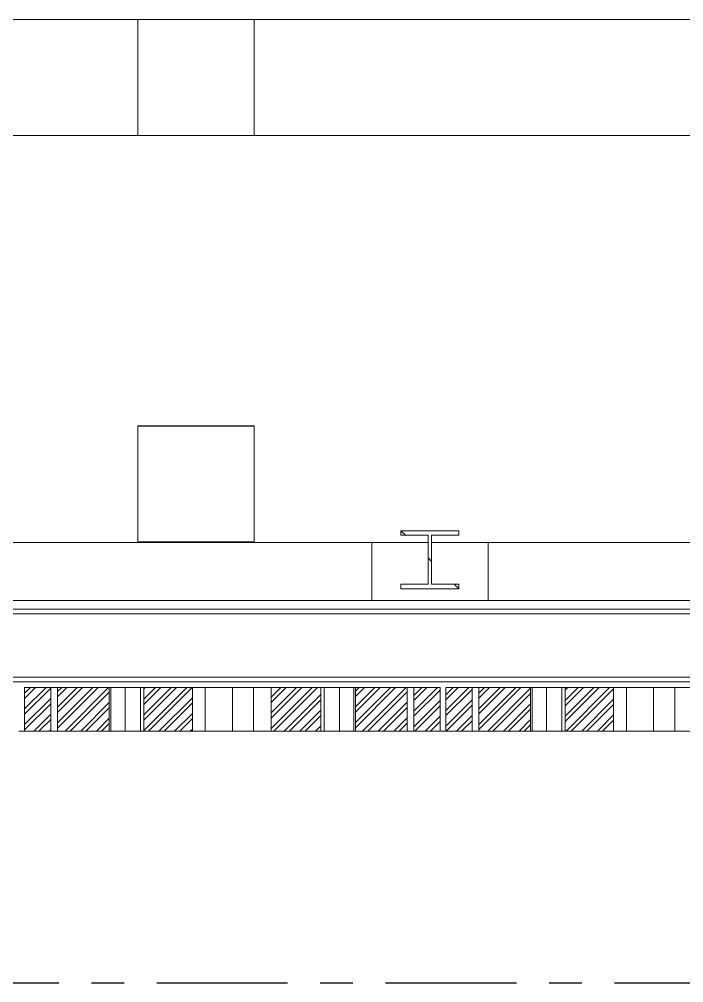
# Model space of a CAD drawing. Header units: millimetres. Extents: x -153298 to 620751, y -313239 to 250031.
# Drawn here: x 56379 to 57522, y 167802 to 169460 of the extents above; entities that cross this region are included whole.
import ezdxf
from ezdxf.enums import TextEntityAlignment as Align

# ---------------------------------------------------------------- set-up
doc = ezdxf.new("R2010")
doc.units = ezdxf.units.MM
for name, pattern in [('CENTER', [2, 1.25, -0.25, 0.25, -0.25]), ('TA_GL_000.90000', [2.475, 0.9, -0.225, 0.225, -0.225, 0.9]), ('XKITLINE00', [0])]:
    doc.linetypes.add(name, pattern=pattern)
for name, color, linetype in [('000 - 0_SYM_DWG_GRIDLINE_MAIN_COLOR_251', 251, 'Continuous'), ('000 - 0_SYM_DWG_SLOPE-SYM_TEXT_COLOR_3', 3, 'Continuous'), ('000 - EXISTING_BUILDING_MAIN_COLOR_251', 251, 'Continuous'), ('000 - EXISTING_CONCRETE_MAIN_COLOR_1', 1, 'Continuous'), ('000 - EXISTING_STEEL-STRUCTURE_MAIN_COLOR_1', 1, 'Continuous'), ('000 - GRID', 251, 'CENTER')]:
    doc.layers.add(name, color=color, linetype=linetype)
doc.layers.add('Part', color=2, linetype='Continuous', lineweight=0)
doc.styles.add('ARIAL', font='arial.ttf')
doc.styles.add('TA', font='', dxfattribs={"height": 4.5})
doc.styles.get('TA').set_extended_font_data('Cordia New')

# ---------------------------------------------------------------- blocks, each defined once
blk = doc.blocks.new('*A229228')
at = {"layer": 'Part', "linetype": 'XKITLINE00', "lineweight": 0}
for p, q in [((648.482375, 138.675979), (648.418375, 138.739979)), ((648.418375, 138.739979), (648.418375, 138.739979)), ((648.842375, 138.315979), (648.794375, 138.363979)), ((649.218375, 137.939979), (649.154375, 138.003979))]:
    blk.add_line(p, q, dxfattribs=at)
blk = doc.blocks.new('*A21332053')
at = {"layer": '000 - EXISTING_STEEL-STRUCTURE_MAIN_COLOR_1', "linetype": 'XKITLINE00', "lineweight": 0}
for p, q in [((660.55843, 137.659979), (541.43843, 137.659979)), ((541.43843, 137.595979), (660.55843, 137.595979)), ((637.398431, 136.723979), (660.55843, 136.723979)), ((637.398431, 136.659979), (660.55843, 136.659979))]:
    blk.add_line(p, q, dxfattribs=at)
blk = doc.blocks.new('*A21372057')
at = {"layer": '000 - EXISTING_CONCRETE_MAIN_COLOR_1', "linetype": 'XKITLINE00', "lineweight": 0}
for p, q in [((638.198408, 137.779979), (648.01832, 137.779979)), ((649.61832, 137.779979), (654.398426, 137.779979))]:
    blk.add_line(p, q, dxfattribs=at)
blk = doc.blocks.new('*A21462066')
at = {"layer": '000 - EXISTING_CONCRETE_MAIN_COLOR_1', "linetype": 'XKITLINE00', "lineweight": 0}
for p, q in [((636.798396, 145.779979), (654.398516, 145.781308)), ((636.798396, 145.779979), (636.798517, 144.179979)), ((654.398516, 145.781308), (654.398637, 144.181308)), ((636.798517, 144.179979), (654.398637, 144.181308))]:
    blk.add_line(p, q, dxfattribs=at)
blk = doc.blocks.new('*A21472067')
at = {"layer": '000 - EXISTING_CONCRETE_MAIN_COLOR_1', "linetype": 'XKITLINE00', "lineweight": 0}
for p, q in [((636.798426, 139.779979), (636.798426, 145.779973)), ((654.398426, 145.779973), (636.798426, 145.779973)), ((654.398426, 138.576512), (654.398426, 145.779973)), ((638.198408, 138.576512), (648.794375, 138.576512)), ((648.842375, 138.576512), (654.398426, 138.576512))]:
    blk.add_line(p, q, dxfattribs=at)
blk = doc.blocks.new('*A21482068')
at = {"layer": 'Part', "linetype": 'XKITLINE00', "lineweight": 0}
for p, q in [((648.01832, 138.576512), (648.01832, 137.77998)), ((649.61832, 137.77998), (649.61832, 138.576512)), ((648.01832, 137.77998), (649.61832, 137.77998))]:
    blk.add_line(p, q, dxfattribs=at)
blk = doc.blocks.new('*A25062426')
at = {"layer": '000 - EXISTING_CONCRETE_MAIN_COLOR_1', "linetype": 'XKITLINE00', "lineweight": 0}
for p, q in [((646.398592, 140.179994), (644.798592, 140.179994)), ((644.798592, 140.179994), (644.798592, 138.579994)), ((646.398592, 138.579994), (646.398592, 140.179994)), ((644.798592, 138.579994), (646.398592, 138.579994))]:
    blk.add_line(p, q, dxfattribs=at)
blk = doc.blocks.new('*A25272447')
at = {"layer": 'Part', "linetype": 'XKITLINE00', "lineweight": 0}
for p, q in [((649.218375, 138.739979), (648.418375, 138.739979)), ((648.418375, 138.739979), (648.418375, 138.675979)), ((648.418375, 138.675979), (648.794375, 138.675979)), ((648.794375, 138.675979), (648.794375, 138.003979)), ((648.842375, 138.675979), (649.218375, 138.675979)), ((648.842375, 138.003979), (648.842375, 138.675979)), ((649.218375, 138.675979), (649.218375, 138.739979)), ((648.794375, 138.003979), (648.418375, 138.003979)), ((648.418375, 138.003979), (648.418375, 137.939979)), ((649.218375, 138.003979), (648.842375, 138.003979)), ((649.218375, 137.939979), (649.218375, 138.003979)), ((648.418375, 137.939979), (649.218375, 137.939979))]:
    blk.add_line(p, q, dxfattribs=at)
blk = doc.blocks.new('*A25292449')
at = {"layer": '000 - EXISTING_CONCRETE_MAIN_COLOR_1', "linetype": 'XKITLINE00', "lineweight": 0}
for p, q in [((644.798761, 138.585792), (644.798761, 140.185792)), ((644.798761, 140.185792), (646.398761, 140.185792)), ((646.398761, 140.185792), (646.398761, 138.585792)), ((646.398761, 138.585792), (644.798761, 138.585792))]:
    blk.add_line(p, q, dxfattribs=at)
blk = doc.blocks.new('*A25332453')
at = {"layer": '000 - EXISTING_CONCRETE_MAIN_COLOR_1', "linetype": 'XKITLINE00', "lineweight": 0}
for p, q in [((644.798457, 144.180003), (644.798457, 145.780003)), ((644.798457, 145.780003), (646.398457, 145.780003)), ((646.398457, 145.780003), (646.398457, 144.180003)), ((646.398457, 144.180003), (644.798457, 144.180003))]:
    blk.add_line(p, q, dxfattribs=at)
blk = doc.blocks.new('A$C388c5e98')
at = {"layer": '000 - EXISTING_BUILDING_MAIN_COLOR_251'}
h = blk.add_hatch(dxfattribs=at)
h.set_pattern_fill('ANSI32', color=256, scale=2, style=0)
h.paths.add_polyline_path([(12895, -275), (12895, -350), (12850, -350), (12850, -275)], flags=17)
h = blk.add_hatch(dxfattribs=at)
h.set_pattern_fill('ANSI32', color=256, scale=2, style=0)
h.paths.add_polyline_path([(12995.8, -275), (12995.8, -350), (12906.8, -350), (12906.8, -275)], flags=17)
h = blk.add_hatch(dxfattribs=at)
h.set_pattern_fill('ANSI32', color=256, scale=2, style=0)
h.paths.add_polyline_path([(13138.7, -275), (13138.7, -350), (13055.4, -350), (13055.4, -275)], flags=17)
h = blk.add_hatch(dxfattribs=at)
h.set_pattern_fill('ANSI32', color=256, scale=2, style=0)
h.paths.add_polyline_path([(13359.7, -275), (13359.7, -350), (13274.4, -350), (13274.4, -275)], flags=17)
h = blk.add_hatch(dxfattribs=at)
h.set_pattern_fill('ANSI32', color=256, scale=2, style=0)
h.paths.add_polyline_path([(13508.2, -275), (13508.2, -350), (13419.2, -350), (13419.2, -275)], flags=17)
h = blk.add_hatch(dxfattribs=at)
h.set_pattern_fill('ANSI32', color=256, scale=2, style=0)
h.paths.add_polyline_path([(13565, -275), (13565, -350), (13520, -350), (13520, -275)], flags=17)
h = blk.add_hatch(dxfattribs=at)
h.set_pattern_fill('ANSI32', color=256, scale=2, style=0)
h.paths.add_polyline_path([(13620, -275), (13620, -350), (13575, -350), (13575, -275)], flags=17)
h = blk.add_hatch(dxfattribs=at)
h.set_pattern_fill('ANSI32', color=256, scale=2, style=0)
h.paths.add_polyline_path([(13720.8, -275), (13720.8, -350), (13631.8, -350), (13631.8, -275)], flags=17)
h = blk.add_hatch(dxfattribs=at)
h.set_pattern_fill('ANSI32', color=256, scale=2, style=0)
h.paths.add_polyline_path([(13863.7, -275), (13863.7, -350), (13780.4, -350), (13780.4, -275)], flags=17)
at = {"layer": '000 - EXISTING_BUILDING_MAIN_COLOR_251', "linetype": 'XKITLINE00', "lineweight": 0}
for p, q in [((13565, -275), (12850, -275)), ((12850, -350), (12850, -275)), ((12895, -350), (12895, -275)), ((12906.8, -350), (12906.8, -275)), ((12995.8, -350), (12995.8, -275)), ((12998.3, -350), (12998.3, -275)), ((13022.9, -350), (13022.9, -275)), ((13049.5, -350), (13049.5, -275)), ((13055.4, -350), (13055.4, -275)), ((13138.7, -350), (13138.7, -275)), ((13160.5, -350), (13160.5, -275)), ((13207.5, -350), (13207.5, -275)), ((13244.1, -350), (13244.1, -275)), ((13274.4, -350), (13274.4, -275)), ((13359.7, -350), (13359.7, -275)), ((13365.5, -350), (13365.5, -275)), ((13392.1, -350), (13392.1, -275)), ((13416.7, -350), (13416.7, -275)), ((13419.2, -350), (13419.2, -275)), ((13508.2, -350), (13508.2, -275)), ((13520, -350), (13520, -275)), ((13565, -350), (13565, -275)), ((14290, -275), (13575, -275)), ((13575, -350), (13575, -275)), ((13620, -350), (13620, -275)), ((13631.8, -350), (13631.8, -275)), ((13720.8, -350), (13720.8, -275)), ((13723.3, -350), (13723.3, -275)), ((13747.9, -350), (13747.9, -275)), ((13774.5, -350), (13774.5, -275)), ((13780.4, -350), (13780.4, -275)), ((13863.7, -350), (13863.7, -275)), ((13885.5, -350), (13885.5, -275)), ((13932.5, -350), (13932.5, -275)), ((13969.1, -350), (13969.1, -275)), ((12840, -350), (12850, -350)), ((13565, -350), (12850, -350)), ((13565, -350), (13575, -350)), ((14290, -350), (13575, -350))]:
    blk.add_line(p, q, dxfattribs=at)
blk = doc.blocks.new('W-1-PP19-ST-ENT1-1_20260610-023014_UPPF_ST')
at = {"lineweight": 0, "xscale": 125, "yscale": 125, "zscale": 125}
for name in ['*A229228', '*A25272447', '*A21482068']:
    blk.add_blockref(name, (-56249.8, -16564.5), dxfattribs=at)
at = {"color": 6}
blk.add_blockref('A$C388c5e98', (11305, 783), dxfattribs=at)
at = {"layer": '000 - EXISTING_CONCRETE_MAIN_COLOR_1', "lineweight": 0, "xscale": 125, "yscale": 125, "zscale": 125}
for name in ['*A21462066', '*A21472067', '*A25332453', '*A21372057', '*A25292449', '*A25062426']:
    blk.add_blockref(name, (-56249.8, -16564.5), dxfattribs=at)
at = {"layer": '000 - EXISTING_STEEL-STRUCTURE_MAIN_COLOR_1', "lineweight": 0, "xscale": 125, "yscale": 125, "zscale": 125}
blk.add_blockref('*A21332053', (-56249.8, -16564.5), dxfattribs=at)
blk = doc.blocks.new('*U4769')
at = {"layer": '000 - 0_SYM_DWG_GRIDLINE_MAIN_COLOR_251', "color": 0, "linetype": 'ByBlock', "ltscale": 5}
blk.add_line((20, 0), (-600, 0), dxfattribs=at)
at = {"style": 'TA', "flags": 1}
blk.add_attdef('LOCATION', (6, -6), '', height=4.5, rotation=270, dxfattribs=at)
at = {"layer": '000 - 0_SYM_DWG_SLOPE-SYM_TEXT_COLOR_3', "style": 'ARIAL'}
blk.add_attdef('GRID-HEAD', text='', height=4, rotation=180, dxfattribs=at).set_placement((40, 0), align=Align.MIDDLE_CENTER)
blk = doc.blocks.new('W-1-PP19-ST-ENT1-1_20260610-010700_LOPF_DIMS')
at = {"layer": '000 - GRID', "linetype": 'TA_GL_000.90000', "xscale": 50, "yscale": 50, "zscale": 50, "rotation": 180}
blk.add_blockref('*U4769', (-2180, 0), dxfattribs=at)

msp = doc.modelspace()

# ---------------------------------------------------------------- block references
at = {"color": 6}
msp.add_blockref('W-1-PP19-ST-ENT1-1_20260610-023014_UPPF_ST', (32232.7713, 167801.6448), dxfattribs=at)

# ---------------------------------------------------------------- next in the draw order: block references
msp.add_blockref('W-1-PP19-ST-ENT1-1_20260610-010700_LOPF_DIMS', (32232.7713, 167801.6448), dxfattribs=at)

doc.saveas('drawing.dxf')
